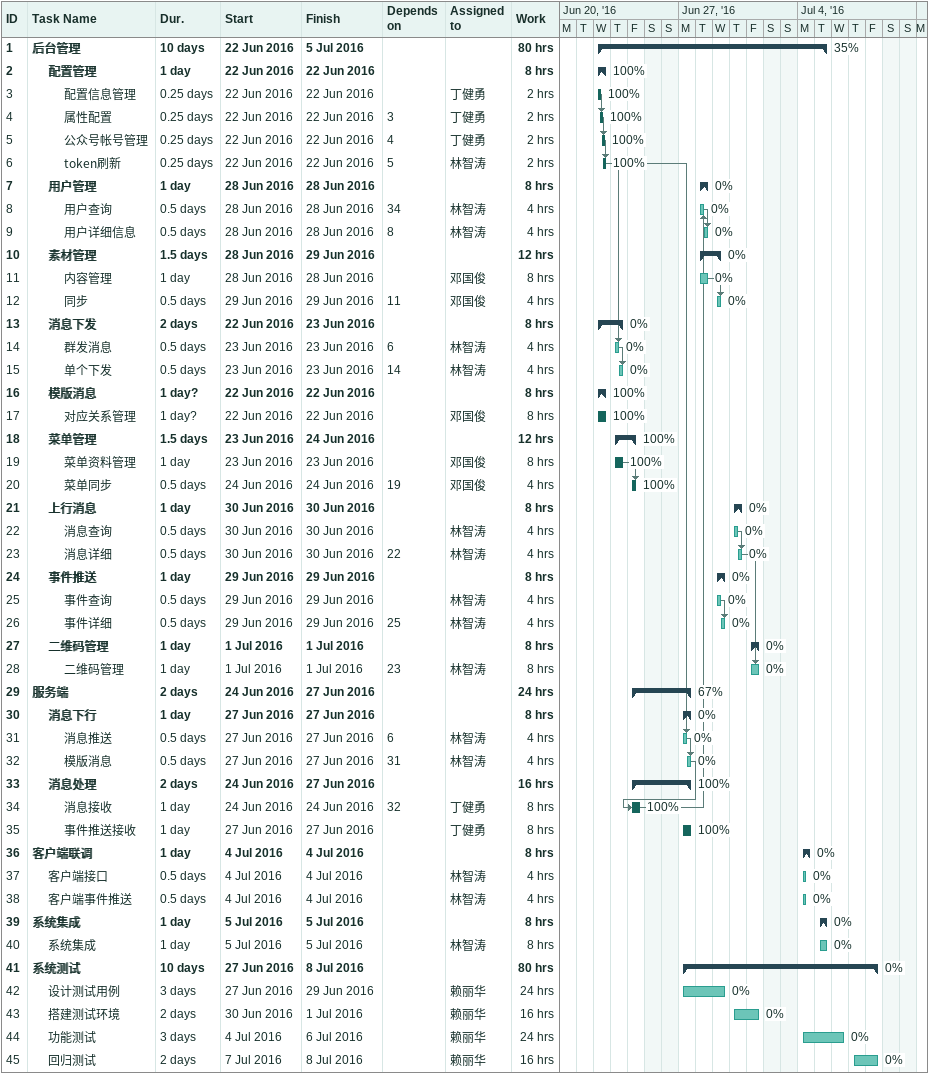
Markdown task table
| ID | Level | Task | Duration | Start | Finish | Predecessors | Resources | % complete | Work (h) |
|---|---|---|---|---|---|---|---|---|---|
| 1 | 1 | **后台管理** | 10d | 2016-06-22 | 2016-07-05 |  |  | 35 | 80 |
| 2 | 2 | **配置管理** | 1d | 2016-06-22 | 2016-06-22 |  |  | 100 | 8 |
| 3 | 3 | 配置信息管理 | 0.25d | 2016-06-22 | 2016-06-22 |  | 丁健勇 | 100 | 2 |
| 4 | 3 | 属性配置 | 0.25d | 2016-06-22 | 2016-06-22 | 3 | 丁健勇 | 100 | 2 |
| 5 | 3 | 公众号帐号管理 | 0.25d | 2016-06-22 | 2016-06-22 | 4 | 丁健勇 | 100 | 2 |
| 6 | 3 | token刷新 | 0.25d | 2016-06-22 | 2016-06-22 | 5 | 林智涛 | 100 | 2 |
| 7 | 2 | **用户管理** | 1d | 2016-06-28 | 2016-06-28 |  |  | 0 | 8 |
| 8 | 3 | 用户查询 | 0.5d | 2016-06-28 | 2016-06-28 | 34 | 林智涛 | 0 | 4 |
| 9 | 3 | 用户详细信息 | 0.5d | 2016-06-28 | 2016-06-28 | 8 | 林智涛 | 0 | 4 |
| 10 | 2 | **素材管理** | 1.5d | 2016-06-28 | 2016-06-29 |  |  | 0 | 12 |
| 11 | 3 | 内容管理 | 1d | 2016-06-28 | 2016-06-28 |  | 邓国俊 | 0 | 8 |
| 12 | 3 | 同步 | 0.5d | 2016-06-29 | 2016-06-29 | 11 | 邓国俊 | 0 | 4 |
| 13 | 2 | **消息下发** | 2d | 2016-06-22 | 2016-06-23 |  |  | 0 | 8 |
| 14 | 3 | 群发消息 | 0.5d | 2016-06-23 | 2016-06-23 | 6 | 林智涛 | 0 | 4 |
| 15 | 3 | 单个下发 | 0.5d | 2016-06-23 | 2016-06-23 | 14 | 林智涛 | 0 | 4 |
| 16 | 2 | **模版消息** | 1d? | 2016-06-22 | 2016-06-22 |  |  | 100 | 8 |
| 17 | 3 | 对应关系管理 | 1d? | 2016-06-22 | 2016-06-22 |  | 邓国俊 | 100 | 8 |
| 18 | 2 | **菜单管理** | 1.5d | 2016-06-23 | 2016-06-24 |  |  | 100 | 12 |
| 19 | 3 | 菜单资料管理 | 1d | 2016-06-23 | 2016-06-23 |  | 邓国俊 | 100 | 8 |
| 20 | 3 | 菜单同步 | 0.5d | 2016-06-24 | 2016-06-24 | 19 | 邓国俊 | 100 | 4 |
| 21 | 2 | **上行消息** | 1d | 2016-06-30 | 2016-06-30 |  |  | 0 | 8 |
| 22 | 3 | 消息查询 | 0.5d | 2016-06-30 | 2016-06-30 |  | 林智涛 | 0 | 4 |
| 23 | 3 | 消息详细 | 0.5d | 2016-06-30 | 2016-06-30 | 22 | 林智涛 | 0 | 4 |
| 24 | 2 | **事件推送** | 1d | 2016-06-29 | 2016-06-29 |  |  | 0 | 8 |
| 25 | 3 | 事件查询 | 0.5d | 2016-06-29 | 2016-06-29 |  | 林智涛 | 0 | 4 |
| 26 | 3 | 事件详细 | 0.5d | 2016-06-29 | 2016-06-29 | 25 | 林智涛 | 0 | 4 |
| 27 | 2 | **二维码管理** | 1d | 2016-07-01 | 2016-07-01 |  |  | 0 | 8 |
| 28 | 3 | 二维码管理 | 1d | 2016-07-01 | 2016-07-01 | 23 | 林智涛 | 0 | 8 |
| 29 | 1 | **服务端** | 2d | 2016-06-24 | 2016-06-27 |  |  | 67 | 24 |
| 30 | 2 | **消息下行** | 1d | 2016-06-27 | 2016-06-27 |  |  | 0 | 8 |
| 31 | 3 | 消息推送 | 0.5d | 2016-06-27 | 2016-06-27 | 6 | 林智涛 | 0 | 4 |
| 32 | 3 | 模版消息 | 0.5d | 2016-06-27 | 2016-06-27 | 31 | 林智涛 | 0 | 4 |
| 33 | 2 | **消息处理** | 2d | 2016-06-24 | 2016-06-27 |  |  | 100 | 16 |
| 34 | 3 | 消息接收 | 1d | 2016-06-24 | 2016-06-24 | 32 | 丁健勇 | 100 | 8 |
| 35 | 3 | 事件推送接收 | 1d | 2016-06-27 | 2016-06-27 |  | 丁健勇 | 100 | 8 |
| 36 | 1 | **客户端联调** | 1d | 2016-07-04 | 2016-07-04 |  |  | 0 | 8 |
| 37 | 2 | 客户端接口 | 0.5d | 2016-07-04 | 2016-07-04 |  | 林智涛 | 0 | 4 |
| 38 | 2 | 客户端事件推送 | 0.5d | 2016-07-04 | 2016-07-04 |  | 林智涛 | 0 | 4 |
| 39 | 1 | **系统集成** | 1d | 2016-07-05 | 2016-07-05 |  |  | 0 | 8 |
| 40 | 2 | 系统集成 | 1d | 2016-07-05 | 2016-07-05 |  | 林智涛 | 0 | 8 |
| 41 | 1 | **系统测试** | 10d | 2016-06-27 | 2016-07-08 |  |  | 0 | 80 |
| 42 | 2 | 设计测试用例 | 3d | 2016-06-27 | 2016-06-29 |  | 赖丽华 | 0 | 24 |
| 43 | 2 | 搭建测试环境 | 2d | 2016-06-30 | 2016-07-01 |  | 赖丽华 | 0 | 16 |
| 44 | 2 | 功能测试 | 3d | 2016-07-04 | 2016-07-06 |  | 赖丽华 | 0 | 24 |
| 45 | 2 | 回归测试 | 2d | 2016-07-07 | 2016-07-08 |  | 赖丽华 | 0 | 16 |
